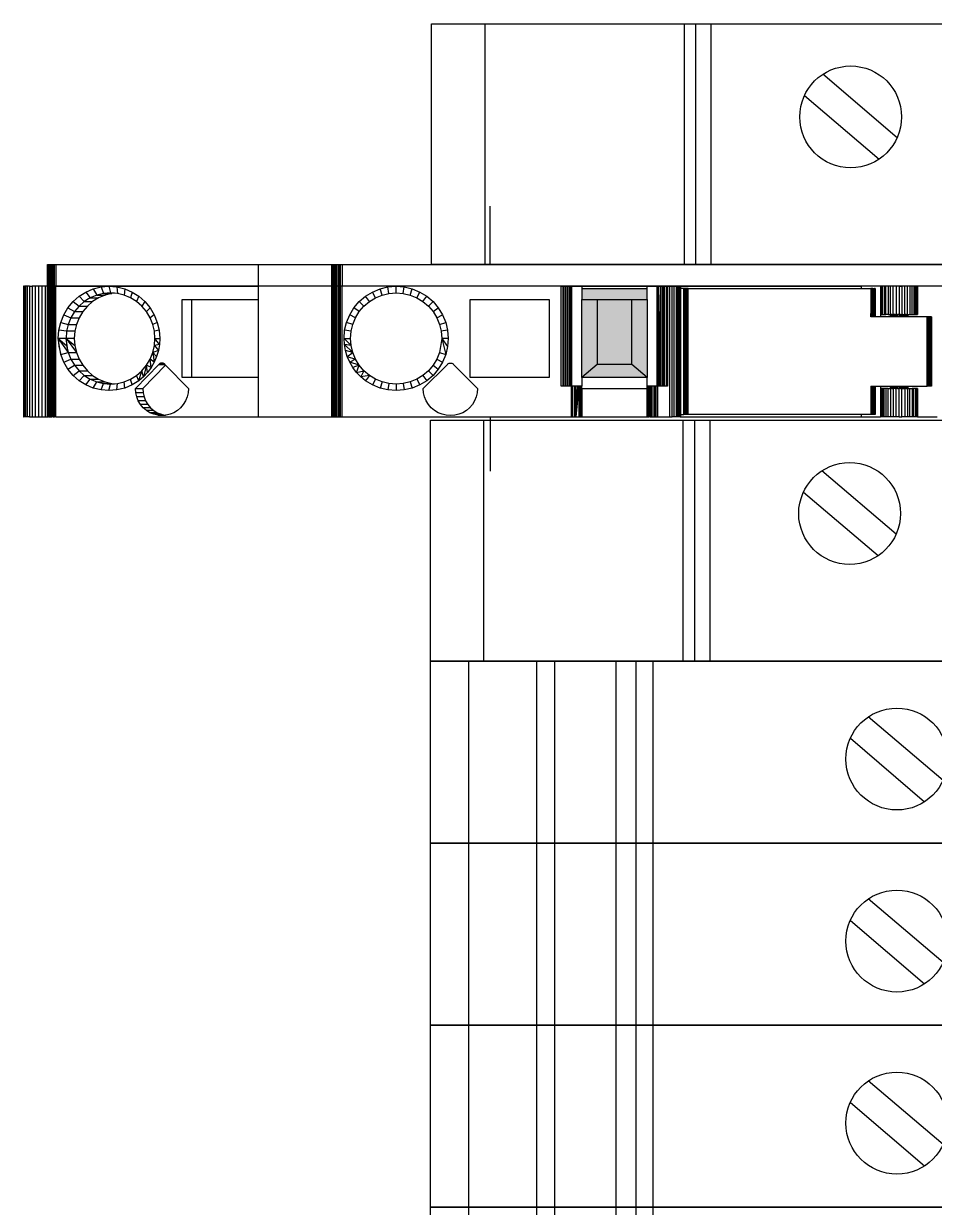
# Model space of a CAD drawing. Header units: inches. Extents: x -38 to 199, y -310 to 64.
# Drawn here: x 71.223 to 72.415, y -61.519 to -59.972 of the extents above; entities that cross this region are included whole.
import ezdxf

# ---------------------------------------------------------------- set-up
doc = ezdxf.new("R2010")
doc.units = ezdxf.units.IN
doc.header["$MEASUREMENT"] = 0
doc.set_wipeout_variables(frame=1)
doc.layers.add('DETAIL$', color=5, linetype='Continuous')
doc.layers.add('PLC', color=7, linetype='Continuous')
doc.styles.add('TXT', font='txt')

# ---------------------------------------------------------------- blocks, each defined once
blk = doc.blocks.new('859-390')
blk.add_wipeout([(-46.298, 0), (-46.298, -6), (45.2, -6), (45.2, 0)])
at = {"true_color": 0xf26722}
h = blk.add_hatch(color=30, dxfattribs=at)
h.dxf.hatch_style = 1
h.paths.add_polyline_path([(14.449, -3.634), (14.621, -3.353), (14.747, -3.049), (14.85, -2.4), (14.824, -2.071), (14.747, -1.751), (14.621, -1.447), (14.449, -1.166), (14.235, -0.915), (13.984, -0.701), (13.703, -0.529), (13.399, -0.403), (13.079, -0.326), (12.75, -0.3), (12.421, -0.326), (12.101, -0.403), (11.797, -0.529), (11.516, -0.701), (11.265, -0.915), (11.051, -1.166), (10.879, -1.447), (10.753, -1.751), (10.676, -2.071), (10.65, -2.4), (10.676, -2.729), (10.753, -3.049), (10.879, -3.353), (11.051, -3.634), (11.265, -3.885), (11.516, -4.099), (11.797, -4.271), (12.101, -4.397), (12.421, -4.474), (12.75, -4.5), (13.079, -4.474), (13.399, -4.397), (13.703, -4.271), (13.984, -4.099), (14.235, -3.885)])
h.paths.add_polyline_path([(-18.3, -0.6), (-19.9, -0.6), (-19.9, -3.6), (-18.3, -3.6)])
h.paths.add_polyline_path([(-18.3, -3.6), (-19.9, -3.6), (-20.6, -4.2), (-17.6, -4.2)])
h.paths.add_polyline_path([(-19.9, -0.6), (-20.6, -0.6), (-20.6, -4.2), (-19.9, -3.6)])
h.paths.add_polyline_path([(-17.6, -0.6), (-18.3, -0.6), (-18.3, -3.6), (-17.6, -4.2)])
h.paths.add_polyline_path([(-17.6, -0.1), (-20.6, -0.1), (-20.6, -0.6), (-19.9, -0.6), (-18.3, -0.6), (-17.6, -0.6)])
for p, q in [((-46.295, 0), (-46.298, 0)), ((-46.298, 0), (-46.298, -6)), ((-46.295, 0), (-46.295, -6)), ((-46.295, 0), (-46.266, 0)), ((-46.211, 0), (-46.266, 0)), ((-46.266, 0), (-46.266, -6)), ((-46.211, 0), (-46.211, -6)), ((-46.132, 0), (-46.211, 0)), ((-46.03, 0), (-46.132, 0)), ((-46.132, 0), (-46.132, -6)), ((-46.03, 0), (-46.03, -6)), ((-46.03, 0), (-45.909, 0)), ((-45.772, 0), (-45.909, 0)), ((-45.909, 0), (-45.909, -6)), ((-45.621, 0), (-45.772, 0)), ((-45.772, 0), (-45.772, -6)), ((-45.463, 0), (-45.621, 0)), ((-45.621, 0), (-45.621, -6)), ((-45.3, 0), (-45.463, 0)), ((-45.463, 0), (-45.463, -6)), ((-45.3, 0), (-45.3, -6)), ((-45.2, 0), (-45.3, 0)), ((-45.195, 0), (-45.2, 0)), ((-45.2, 0), (-45.2, -6)), ((-45.182, 0), (-45.195, 0)), ((-45.195, -6), (-45.195, 0)), ((-45.16, 0), (-45.182, 0)), ((-45.182, 0), (-45.182, -6)), ((-45.16, 0), (-45.16, -6)), ((-45.129, 0), (-45.16, 0)), ((-45.091, 0), (-45.129, 0)), ((-45.129, -6), (-45.129, 0)), ((-45.046, 0), (-45.091, 0)), ((-45.091, 0), (-45.091, -6)), ((-44.995, 0), (-45.046, 0)), ((-45.046, -6), (-45.046, 0)), ((-44.995, 0), (-44.995, -6)), ((-44.938, 0), (-44.995, 0)), ((-44.877, 0), (-44.938, 0)), ((-44.938, 0), (-44.938, -6)), ((-44.877, -6), (-44.877, 0)), ((-44.812, 0), (-44.877, 0)), ((-44.812, -6), (-44.812, 0)), ((-44.812, 0), (-42.369, 0)), ((-42.735, -0.03), (-42.369, 0)), ((-42.369, 0), (-42.302, -0.3)), ((-42.369, 0), (-42.003, -0.03)), ((-42.369, 0), (-35.5, 0)), ((-32.126, 0), (-35.5, 0)), ((-35.5, 0), (-35.5, -0.6)), ((-32.107, 0), (-32.126, 0)), ((-32.126, 0), (-32.126, -6)), ((-32.079, 0), (-32.107, 0)), ((-32.107, -6), (-32.107, 0)), ((-32.043, 0), (-32.079, 0)), ((-32.079, 0), (-32.079, -6)), ((-32, 0), (-32.043, 0)), ((-32.043, 0), (-32.043, -6)), ((-31.951, 0), (-32, 0)), ((-32, -6), (-32, 0)), ((-31.895, 0), (-31.951, 0)), ((-31.951, 0), (-31.951, -6)), ((-31.835, 0), (-31.895, 0)), ((-31.895, -6), (-31.895, 0)), ((-31.772, 0), (-31.835, 0)), ((-31.835, 0), (-31.835, -6)), ((-31.706, 0), (-31.772, 0)), ((-31.772, 0), (-31.772, -6)), ((-31.639, 0), (-31.706, 0)), ((-31.706, -6), (-31.706, 0)), ((-31.639, -6), (-31.639, 0)), ((-29.15, 0), (-31.639, 0)), ((-29.525, -0.03), (-29.15, 0)), ((-21.549, 0), (-29.15, 0)), ((-29.15, -0.3), (-29.15, 0)), ((-29.15, 0), (-28.775, -0.03)), ((-21.549, -4.6), (-21.549, 0)), ((-21.549, 0), (-21.479, 0)), ((-21.479, 0), (-21.479, -4.6)), ((-21.479, 0), (-21.411, 0)), ((-21.411, -4.6), (-21.411, 0)), ((-21.411, 0), (-21.345, 0)), ((-21.345, -4.6), (-21.345, 0)), ((-21.345, 0), (-21.284, 0)), ((-21.284, 0), (-21.284, -4.6)), ((-21.284, 0), (-21.227, 0)), ((-21.227, -4.6), (-21.227, 0)), ((-21.227, 0), (-21.177, 0)), ((-21.177, 0), (-21.177, -4.6)), ((-21.177, 0), (-21.134, 0)), ((-21.134, -4.6), (-21.134, 0)), ((-21.134, 0), (-21.099, 0)), ((-21.099, -4.6), (-21.099, 0)), ((-21.099, 0), (-21.073, 0)), ((-21.073, 0), (-21.073, -4.6)), ((-21.073, 0), (-21.056, 0)), ((-21.056, -4.6), (-21.056, 0)), ((-21.056, 0), (-20.6, 0)), ((-20.6, 0), (-20.6, -0.1)), ((-20.6, 0), (-17.6, 0)), ((-17.6, -0.1), (-17.6, 0)), ((-17.6, 0), (-17.144, 0)), ((-17.144, 0), (-17.144, -4.6)), ((-17.144, 0), (-17.127, 0)), ((-17.127, 0), (-17.127, -4.6)), ((-17.127, 0), (-17.101, 0)), ((-17.101, -4.6), (-17.101, 0)), ((-17.101, 0), (-17.066, 0)), ((-17.066, -4.6), (-16.973, 0)), ((-17.066, -4.6), (-17.066, 0)), ((-17.066, 0), (-16.973, 0)), ((-17.023, -4.6), (-16.973, 0)), ((-16.973, -4.6), (-16.973, 0)), ((-16.973, 0), (-16.916, 0)), ((-16.916, 0), (-16.916, -4.6)), ((-16.916, 0), (-16.855, 0)), ((-16.855, -4.6), (-16.855, 0)), ((-16.855, 0), (-16.789, 0)), ((-16.789, -4.6), (-16.789, 0)), ((-16.789, 0), (-16.721, 0)), ((-16.721, 0), (-16.721, -4.6)), ((-16.721, 0), (-16.651, 0)), ((-16.651, 0), (-16.651, -4.6)), ((-16.651, 0), (-16.55, 0)), ((-16.55, -6), (-16.55, 0)), ((-16.55, 0), (-16.448, 0)), ((-16.448, -6), (-16.448, 0)), ((-16.448, 0), (-16.35, 0)), ((-16.35, -6), (-16.35, 0)), ((-16.35, 0), (-16.26, 0)), ((-16.26, 0), (-16.26, -6)), ((-16.26, 0), (-16.183, 0)), ((-16.183, -6), (-16.183, 0)), ((-16.183, 0), (-16.121, 0)), ((-16.121, -6), (-16.121, 0)), ((-16.078, 0), (-16.121, 0)), ((-16.078, -6), (-16.078, 0)), ((-16.078, 0), (-16.054, 0)), ((-16.054, 0), (-16.054, -6)), ((-16.054, 0), (-16.052, 0)), ((-16.052, -0.1), (-16.052, 0)), ((-16.052, 0), (-7.75, 0)), ((-6.85, 0), (-7.75, 0)), ((-7.75, 0), (-7.75, -0.1)), ((-6.84, 0), (-6.85, 0)), ((-6.85, 0), (-6.85, -1.3)), ((-6.808, 0), (-6.84, 0)), ((-6.84, 0), (-6.84, -1.3)), ((-6.757, 0), (-6.808, 0)), ((-6.808, -1.3), (-6.808, 0)), ((-6.688, 0), (-6.757, 0)), ((-6.757, -1.3), (-6.757, 0)), ((-6.601, 0), (-6.688, 0)), ((-6.688, 0), (-6.688, -1.3)), ((-6.601, -1.3), (-6.601, 0)), ((-6.5, 0), (-6.601, 0)), ((-6.5, 0), (-6.5, -1.3)), ((-6.386, 0), (-6.5, 0)), ((-6.386, -1.3), (-6.386, 0)), ((-6.263, 0), (-6.386, 0)), ((-6.263, -1.3), (-6.263, 0)), ((-6.133, 0), (-6.263, 0)), ((-6.133, 0), (-6.133, -1.3)), ((-6, 0), (-6.133, 0)), ((-6, 0), (-6, -1.3)), ((-6, 0), (-5.867, 0)), ((-5.867, 0), (-5.867, -1.3)), ((-5.737, 0), (-5.867, 0)), ((-5.737, -1.3), (-5.737, 0)), ((-5.614, 0), (-5.737, 0)), ((-5.614, -1.3), (-5.614, 0)), ((-5.5, 0), (-5.614, 0)), ((-5.5, 0), (-5.5, -1.3)), ((-5.399, 0), (-5.5, 0)), ((-5.312, 0), (-5.399, 0)), ((-5.399, -1.3), (-5.399, 0)), ((-5.243, 0), (-5.312, 0)), ((-5.312, 0), (-5.312, -1.3)), ((-5.192, 0), (-5.243, 0)), ((-5.243, -1.3), (-5.243, 0)), ((-5.16, 0), (-5.192, 0)), ((-5.192, -1.3), (-5.192, 0)), ((-5.15, 0), (-5.16, 0)), ((-5.16, 0), (-5.16, -1.3)), ((-4.25, 0), (-5.15, 0)), ((-5.15, 0), (-5.15, -1.3)), ((-44.023, -0.703), (-43.744, -0.458)), ((-43.744, -0.458), (-43.431, -0.262)), ((-43.744, -0.458), (-43.505, -0.701)), ((-43.231, -0.529), (-43.505, -0.701)), ((-43.431, -0.262), (-43.092, -0.117)), ((-43.431, -0.262), (-43.231, -0.529)), ((-42.934, -0.403), (-43.231, -0.529)), ((-43.231, -0.529), (-42.848, -0.529)), ((-42.848, -0.529), (-43.122, -0.701)), ((-43.092, -0.117), (-42.735, -0.03)), ((-43.092, -0.117), (-42.934, -0.403)), ((-42.622, -0.326), (-42.934, -0.403)), ((-42.934, -0.403), (-42.552, -0.403)), ((-42.552, -0.403), (-42.848, -0.529)), ((-42.735, -0.03), (-42.622, -0.326)), ((-42.302, -0.3), (-42.622, -0.326)), ((-42.622, -0.326), (-42.239, -0.326)), ((-42.239, -0.326), (-42.552, -0.403)), ((-42.111, -0.315), (-42.302, -0.3)), ((-42.111, -0.315), (-42.239, -0.326)), ((-41.982, -0.326), (-42.111, -0.315)), ((-42.003, -0.03), (-41.982, -0.326)), ((-42.003, -0.03), (-41.647, -0.117)), ((-41.67, -0.403), (-41.982, -0.326)), ((-41.647, -0.117), (-41.67, -0.403)), ((-41.373, -0.529), (-41.67, -0.403)), ((-41.647, -0.117), (-41.308, -0.262)), ((-41.308, -0.262), (-41.373, -0.529)), ((-41.099, -0.701), (-41.373, -0.529)), ((-41.308, -0.262), (-40.995, -0.458)), ((-40.995, -0.458), (-41.099, -0.701)), ((-40.995, -0.458), (-40.716, -0.703)), ((-30.847, -0.703), (-30.561, -0.458)), ((-30.561, -0.458), (-30.24, -0.262)), ((-30.384, -0.701), (-30.561, -0.458)), ((-30.384, -0.701), (-30.103, -0.529)), ((-30.24, -0.262), (-29.892, -0.117)), ((-30.103, -0.529), (-30.24, -0.262)), ((-30.103, -0.529), (-29.799, -0.403)), ((-29.892, -0.117), (-29.525, -0.03)), ((-29.799, -0.403), (-29.892, -0.117)), ((-29.799, -0.403), (-29.479, -0.326)), ((-29.479, -0.326), (-29.525, -0.03)), ((-29.479, -0.326), (-29.15, -0.3)), ((-29.15, -0.3), (-28.821, -0.326)), ((-28.821, -0.326), (-28.775, -0.03)), ((-28.821, -0.326), (-28.501, -0.403)), ((-28.775, -0.03), (-28.408, -0.117)), ((-28.501, -0.403), (-28.408, -0.117)), ((-28.501, -0.403), (-28.197, -0.529)), ((-28.408, -0.117), (-28.06, -0.262)), ((-28.197, -0.529), (-28.06, -0.262)), ((-28.197, -0.529), (-27.916, -0.701)), ((-28.06, -0.262), (-27.739, -0.458)), ((-27.916, -0.701), (-27.739, -0.458)), ((-27.739, -0.458), (-27.453, -0.703)), ((-20.6, -0.1), (-20.6, -0.6)), ((-20.6, -0.1), (-17.6, -0.1)), ((-17.6, -0.6), (-17.6, -0.1)), ((-15.9, -0.1), (-16.052, -0.1)), ((-16.052, -5.9), (-16.052, -0.1)), ((-15.898, -0.1), (-15.9, -0.1)), ((-15.9, -5.9), (-15.9, -0.1)), ((-15.89, -0.1), (-15.898, -0.1)), ((-15.898, -0.1), (-15.898, -5.9)), ((-15.878, -0.1), (-15.89, -0.1)), ((-15.89, -5.9), (-15.89, -0.1)), ((-15.862, -0.1), (-15.878, -0.1)), ((-15.878, -5.9), (-15.878, -0.1)), ((-15.841, -0.1), (-15.862, -0.1)), ((-15.862, -0.1), (-15.862, -5.9)), ((-15.818, -0.1), (-15.841, -0.1)), ((-15.841, -5.9), (-15.841, -0.1)), ((-15.791, -0.1), (-15.818, -0.1)), ((-15.818, -0.1), (-15.818, -5.9)), ((-15.762, -0.1), (-15.791, -0.1)), ((-15.791, -5.9), (-15.791, -0.1)), ((-15.731, -0.1), (-15.762, -0.1)), ((-15.762, -5.9), (-15.762, -0.1)), ((-15.7, -0.1), (-15.731, -0.1)), ((-15.731, -0.1), (-15.731, -5.9)), ((-15.7, -5.9), (-15.7, -0.1)), ((-15.7, -0.1), (-7.75, -0.1)), ((-7.75, -0.1), (-7.3, -0.1)), ((-7.3, -0.1), (-7.3, -1.4)), ((-7.3, -1.4), (-7.238, -0.1)), ((-7.238, -0.1), (-7.3, -0.1)), ((-7.269, -1.4), (-7.238, -0.1)), ((-7.209, -0.1), (-7.238, -0.1)), ((-7.238, -1.4), (-7.238, -0.1)), ((-7.209, -1.4), (-7.159, -0.1)), ((-7.209, -1.4), (-7.209, -0.1)), ((-7.209, -0.1), (-7.159, -0.1)), ((-7.182, -1.4), (-7.159, -0.1)), ((-7.159, -1.4), (-7.122, -0.1)), ((-7.159, -1.4), (-7.159, -0.1)), ((-7.159, -0.1), (-7.122, -0.1)), ((-7.138, -1.4), (-7.122, -0.1)), ((-7.11, -0.1), (-7.122, -0.1)), ((-7.122, -1.4), (-7.122, -0.1)), ((-7.102, -0.1), (-7.11, -0.1)), ((-7.11, -1.4), (-7.11, -0.1)), ((-7.1, -0.1), (-7.102, -0.1)), ((-7.102, -0.1), (-7.102, -1.4)), ((-7.1, -1.4), (-7.1, -0.1)), ((-44.453, -1.31), (-44.261, -0.989)), ((-44.261, -0.989), (-44.023, -0.703)), ((-44.261, -0.989), (-43.957, -1.166)), ((-44.023, -0.703), (-43.749, -0.915)), ((-43.749, -0.915), (-43.957, -1.166)), ((-43.505, -0.701), (-43.749, -0.915)), ((-43.749, -0.915), (-43.366, -0.915)), ((-43.366, -0.915), (-43.575, -1.166)), ((-43.505, -0.701), (-43.122, -0.701)), ((-43.122, -0.701), (-43.366, -0.915)), ((-40.855, -0.915), (-41.099, -0.701)), ((-40.716, -0.703), (-40.855, -0.915)), ((-40.646, -1.166), (-40.855, -0.915)), ((-40.716, -0.703), (-40.477, -0.989)), ((-40.477, -0.989), (-40.646, -1.166)), ((-40.477, -0.989), (-40.286, -1.31)), ((-39.008, -4.2), (-39.008, -0.6)), ((-39.008, -0.6), (-38.558, -0.6)), ((-38.558, -4.2), (-38.558, -0.6)), ((-38.558, -0.6), (-35.5, -0.6)), ((-35.5, -0.6), (-35.5, -4.2)), ((-31.288, -1.31), (-31.092, -0.989)), ((-31.092, -0.989), (-30.847, -0.703)), ((-30.849, -1.166), (-31.092, -0.989)), ((-30.849, -1.166), (-30.635, -0.915)), ((-30.635, -0.915), (-30.847, -0.703)), ((-30.635, -0.915), (-30.384, -0.701)), ((-27.916, -0.701), (-27.665, -0.915)), ((-27.665, -0.915), (-27.453, -0.703)), ((-27.665, -0.915), (-27.451, -1.166)), ((-27.453, -0.703), (-27.208, -0.989)), ((-27.451, -1.166), (-27.208, -0.989)), ((-27.208, -0.989), (-27.012, -1.31)), ((-25.75, -4.2), (-25.75, -0.6)), ((-25.75, -0.6), (-22.1, -0.6)), ((-22.1, -0.6), (-22.1, -4.2)), ((-20.6, -4.2), (-20.6, -0.6)), ((-20.6, -0.6), (-19.9, -0.6)), ((-19.9, -0.6), (-19.9, -3.6)), ((-19.9, -0.6), (-18.3, -0.6)), ((-18.3, -0.6), (-17.6, -0.6)), ((-18.3, -3.6), (-18.3, -0.6)), ((-17.6, -0.6), (-17.6, -4.2)), ((-44.593, -1.658), (-44.453, -1.31)), ((-44.453, -1.31), (-44.125, -1.447)), ((-44.125, -1.447), (-44.248, -1.751)), ((-43.957, -1.166), (-44.125, -1.447)), ((-44.125, -1.447), (-43.743, -1.447)), ((-43.957, -1.166), (-43.575, -1.166)), ((-43.743, -1.447), (-43.865, -1.751)), ((-43.575, -1.166), (-43.743, -1.447)), ((-40.479, -1.447), (-40.646, -1.166)), ((-40.286, -1.31), (-40.479, -1.447)), ((-40.356, -1.751), (-40.479, -1.447)), ((-40.286, -1.31), (-40.145, -1.658)), ((-31.433, -1.658), (-31.288, -1.31)), ((-31.021, -1.447), (-31.288, -1.31)), ((-31.147, -1.751), (-31.021, -1.447)), ((-31.021, -1.447), (-30.849, -1.166)), ((-27.451, -1.166), (-27.279, -1.447)), ((-27.279, -1.447), (-27.012, -1.31)), ((-27.279, -1.447), (-27.153, -1.751)), ((-27.012, -1.31), (-26.867, -1.658)), ((-7.269, -1.4), (-7.3, -1.4)), ((-7.238, -1.4), (-7.269, -1.4)), ((-7.209, -1.4), (-7.238, -1.4)), ((-7.182, -1.4), (-7.209, -1.4)), ((-7.159, -1.4), (-7.182, -1.4)), ((-7.138, -1.4), (-7.159, -1.4)), ((-7.122, -1.4), (-7.138, -1.4)), ((-7.11, -1.4), (-7.122, -1.4)), ((-7.102, -1.4), (-7.11, -1.4)), ((-7.1, -1.4), (-7.102, -1.4)), ((-6.85, -1.4), (-7.1, -1.4)), ((-6.85, -1.3), (-6.85, -1.4)), ((-6.85, -1.3), (-6.84, -1.3)), ((-6.4, -1.4), (-6.85, -1.4)), ((-6.84, -1.3), (-6.808, -1.3)), ((-6.808, -1.3), (-6.757, -1.3)), ((-6.757, -1.3), (-6.688, -1.3)), ((-6.688, -1.3), (-6.601, -1.3)), ((-6.5, -1.3), (-6.601, -1.3)), ((-6.5, -1.3), (-6.4, -1.3)), ((-6.4, -1.3), (-6.4, -1.4)), ((-6.395, -1.3), (-6.4, -1.3)), ((-6.395, -1.4), (-6.4, -1.4)), ((-6.395, -1.4), (-6.395, -1.3)), ((-6.395, -1.3), (-6.386, -1.3)), ((-6.38, -1.4), (-6.395, -1.4)), ((-6.386, -1.3), (-6.38, -1.3)), ((-6.38, -1.4), (-6.38, -1.3)), ((-6.38, -1.3), (-6.356, -1.3)), ((-6.356, -1.4), (-6.38, -1.4)), ((-6.356, -1.4), (-6.356, -1.3)), ((-6.324, -1.3), (-6.356, -1.3)), ((-6.324, -1.4), (-6.356, -1.4)), ((-6.324, -1.4), (-6.324, -1.3)), ((-6.324, -1.3), (-6.283, -1.3)), ((-6.283, -1.4), (-6.324, -1.4)), ((-6.283, -1.4), (-6.283, -1.3)), ((-6.263, -1.3), (-6.283, -1.3)), ((-6.235, -1.4), (-6.283, -1.4)), ((-6.263, -1.3), (-6.235, -1.3)), ((-6.235, -1.4), (-6.235, -1.3)), ((-6.182, -1.3), (-6.235, -1.3)), ((-6.182, -1.4), (-6.235, -1.4)), ((-6.182, -1.4), (-6.182, -1.3)), ((-6.182, -1.3), (-6.133, -1.3)), ((-6.124, -1.4), (-6.182, -1.4)), ((-6.133, -1.3), (-6.124, -1.3)), ((-6.124, -1.4), (-6.124, -1.3)), ((-6.124, -1.3), (-6.063, -1.3)), ((-6.063, -1.4), (-6.124, -1.4)), ((-6.063, -1.4), (-6.063, -1.3)), ((-6, -1.3), (-6.063, -1.3)), ((-6, -1.4), (-6.063, -1.4)), ((-6, -1.4), (-6, -1.3)), ((-5.937, -1.3), (-6, -1.3)), ((-5.937, -1.4), (-6, -1.4)), ((-5.937, -1.4), (-5.937, -1.3)), ((-5.937, -1.3), (-5.876, -1.3)), ((-5.876, -1.4), (-5.937, -1.4)), ((-5.876, -1.4), (-5.876, -1.3)), ((-5.876, -1.3), (-5.867, -1.3)), ((-5.818, -1.4), (-5.876, -1.4)), ((-5.818, -1.3), (-5.867, -1.3)), ((-5.818, -1.4), (-5.818, -1.3)), ((-5.818, -1.3), (-5.765, -1.3)), ((-5.765, -1.4), (-5.818, -1.4)), ((-5.765, -1.4), (-5.765, -1.3)), ((-5.765, -1.3), (-5.737, -1.3)), ((-5.717, -1.4), (-5.765, -1.4)), ((-5.737, -1.3), (-5.717, -1.3)), ((-5.717, -1.4), (-5.717, -1.3)), ((-5.676, -1.3), (-5.717, -1.3)), ((-5.676, -1.4), (-5.717, -1.4)), ((-5.676, -1.4), (-5.676, -1.3)), ((-5.676, -1.3), (-5.644, -1.3)), ((-5.644, -1.4), (-5.676, -1.4)), ((-5.644, -1.4), (-5.644, -1.3)), ((-5.62, -1.3), (-5.644, -1.3)), ((-5.62, -1.4), (-5.644, -1.4)), ((-5.62, -1.4), (-5.62, -1.3)), ((-5.62, -1.3), (-5.614, -1.3)), ((-5.605, -1.4), (-5.62, -1.4)), ((-5.614, -1.3), (-5.605, -1.3)), ((-5.605, -1.4), (-5.605, -1.3)), ((-5.605, -1.3), (-5.6, -1.3)), ((-5.6, -1.4), (-5.605, -1.4)), ((-5.6, -1.3), (-5.6, -1.4)), ((-5.6, -1.3), (-5.5, -1.3)), ((-4.7, -1.4), (-5.6, -1.4)), ((-5.5, -1.3), (-5.399, -1.3)), ((-5.399, -1.3), (-5.312, -1.3)), ((-5.312, -1.3), (-5.243, -1.3)), ((-5.243, -1.3), (-5.192, -1.3)), ((-5.192, -1.3), (-5.16, -1.3)), ((-5.16, -1.3), (-5.15, -1.3)), ((-4.669, -1.4), (-4.7, -1.4)), ((-4.7, -4.6), (-4.7, -1.4)), ((-4.638, -1.4), (-4.669, -1.4)), ((-4.669, -1.4), (-4.669, -4.6)), ((-4.609, -1.4), (-4.638, -1.4)), ((-4.638, -4.6), (-4.638, -1.4)), ((-4.582, -1.4), (-4.609, -1.4)), ((-4.609, -4.6), (-4.609, -1.4)), ((-4.559, -1.4), (-4.582, -1.4)), ((-4.582, -1.4), (-4.582, -4.6)), ((-4.538, -1.4), (-4.559, -1.4)), ((-4.559, -4.6), (-4.559, -1.4)), ((-4.522, -1.4), (-4.538, -1.4)), ((-4.538, -1.4), (-4.538, -4.6)), ((-4.51, -1.4), (-4.522, -1.4)), ((-4.522, -4.6), (-4.522, -1.4)), ((-4.502, -1.4), (-4.51, -1.4)), ((-4.51, -4.6), (-4.51, -1.4)), ((-4.5, -1.4), (-4.502, -1.4)), ((-4.502, -1.4), (-4.502, -4.6)), ((-4.5, -1.4), (-4.5, -4.6)), ((-44.708, -2.4), (-44.679, -2.025)), ((-44.679, -2.025), (-44.593, -1.658)), ((-44.323, -2.071), (-44.679, -2.025)), ((-44.593, -1.658), (-44.248, -1.751)), ((-44.323, -2.071), (-44.348, -2.4)), ((-44.248, -1.751), (-44.323, -2.071)), ((-43.94, -2.071), (-44.323, -2.071)), ((-44.248, -1.751), (-43.865, -1.751)), ((-43.94, -2.071), (-43.966, -2.4)), ((-43.865, -1.751), (-43.94, -2.071)), ((-40.145, -1.658), (-40.356, -1.751)), ((-40.281, -2.071), (-40.356, -1.751)), ((-40.06, -2.025), (-40.281, -2.071)), ((-40.256, -2.4), (-40.281, -2.071)), ((-40.145, -1.658), (-40.06, -2.025)), ((-40.06, -2.025), (-40.031, -2.4)), ((-31.55, -2.4), (-31.52, -2.025)), ((-31.52, -2.025), (-31.433, -1.658)), ((-31.224, -2.071), (-31.52, -2.025)), ((-31.147, -1.751), (-31.433, -1.658)), ((-31.25, -2.4), (-31.224, -2.071)), ((-31.224, -2.071), (-31.147, -1.751)), ((-27.153, -1.751), (-26.867, -1.658)), ((-27.153, -1.751), (-27.076, -2.071)), ((-26.78, -2.025), (-27.076, -2.071)), ((-27.076, -2.071), (-27.05, -2.4)), ((-26.867, -1.658), (-26.78, -2.025)), ((-26.78, -2.025), (-26.75, -2.4)), ((-44.348, -2.4), (-44.708, -2.4)), ((-44.593, -3.142), (-44.708, -2.4)), ((-44.708, -2.4), (-44.248, -3.049)), ((-44.708, -2.4), (-44.323, -2.729)), ((-44.708, -2.4), (-44.679, -2.775)), ((-44.348, -2.4), (-44.323, -2.729)), ((-43.966, -2.4), (-44.348, -2.4)), ((-44.248, -3.049), (-44.348, -2.4)), ((-44.348, -2.4), (-43.865, -3.049)), ((-44.348, -2.4), (-43.94, -2.729)), ((-43.966, -2.4), (-43.94, -2.729)), ((-40.281, -2.729), (-40.256, -2.4)), ((-40.047, -2.682), (-40.281, -2.729)), ((-40.256, -2.4), (-40.031, -2.4)), ((-40.047, -2.682), (-40.256, -2.4)), ((-40.047, -2.682), (-40.095, -2.96)), ((-40.031, -2.4), (-40.047, -2.682)), ((-31.55, -2.4), (-31.25, -2.4)), ((-31.224, -2.729), (-31.55, -2.4)), ((-31.533, -2.682), (-31.55, -2.4)), ((-31.224, -2.729), (-31.533, -2.682)), ((-31.484, -2.96), (-31.533, -2.682)), ((-31.533, -2.682), (-31.147, -3.049)), ((-31.224, -2.729), (-31.25, -2.4)), ((-27.05, -2.4), (-27.153, -3.049)), ((-26.75, -2.4), (-27.05, -2.4)), ((-27.05, -2.4), (-26.867, -3.142)), ((-27.05, -2.4), (-26.78, -2.775)), ((-26.75, -2.4), (-26.78, -2.775)), ((-44.679, -2.775), (-44.593, -3.142)), ((-44.593, -3.142), (-44.248, -3.049)), ((-44.453, -3.49), (-44.593, -3.142)), ((-44.323, -2.729), (-44.248, -3.049)), ((-44.248, -3.049), (-44.125, -3.353)), ((-44.248, -3.049), (-43.865, -3.049)), ((-43.94, -2.729), (-43.865, -3.049)), ((-43.865, -3.049), (-43.743, -3.353)), ((-40.479, -3.353), (-40.356, -3.049)), ((-40.356, -3.049), (-40.281, -2.729)), ((-40.095, -2.96), (-40.356, -3.049)), ((-40.175, -3.231), (-40.356, -3.049)), ((-40.356, -3.049), (-40.286, -3.49)), ((-40.175, -3.231), (-40.286, -3.49)), ((-40.281, -2.729), (-40.095, -2.96)), ((-40.095, -2.96), (-40.175, -3.231)), ((-31.147, -3.049), (-31.484, -2.96)), ((-31.402, -3.231), (-31.484, -2.96)), ((-31.402, -3.231), (-31.147, -3.049)), ((-31.288, -3.49), (-31.402, -3.231)), ((-31.402, -3.231), (-31.021, -3.353)), ((-31.147, -3.049), (-31.224, -2.729)), ((-31.021, -3.353), (-31.147, -3.049)), ((-27.153, -3.049), (-27.279, -3.353)), ((-27.153, -3.049), (-26.867, -3.142)), ((-26.867, -3.142), (-27.012, -3.49)), ((-26.78, -2.775), (-26.867, -3.142)), ((-44.453, -3.49), (-44.125, -3.353)), ((-44.261, -3.811), (-44.453, -3.49)), ((-44.261, -3.811), (-43.957, -3.634)), ((-44.023, -4.097), (-44.261, -3.811)), ((-44.125, -3.353), (-43.957, -3.634)), ((-44.125, -3.353), (-43.743, -3.353)), ((-43.957, -3.634), (-43.749, -3.885)), ((-43.957, -3.634), (-43.575, -3.634)), ((-43.743, -3.353), (-43.575, -3.634)), ((-43.575, -3.634), (-43.366, -3.885)), ((-41.151, -4.7), (-40.071, -3.591)), ((-40.855, -3.885), (-40.646, -3.634)), ((-39.765, -3.623), (-40.814, -4.7)), ((-40.646, -3.634), (-40.782, -4.162)), ((-40.646, -3.634), (-40.479, -3.353)), ((-40.425, -3.733), (-40.646, -3.634)), ((-40.591, -3.959), (-40.646, -3.634)), ((-40.425, -3.733), (-40.591, -3.959)), ((-40.286, -3.49), (-40.479, -3.353)), ((-40.425, -3.733), (-40.479, -3.353)), ((-40.286, -3.49), (-40.425, -3.733)), ((-40.071, -3.591), (-40.048, -3.571)), ((-40.071, -3.591), (-39.796, -3.591)), ((-40.048, -3.571), (-40.022, -3.555)), ((-39.819, -3.571), (-40.048, -3.571)), ((-40.022, -3.555), (-39.994, -3.543)), ((-39.845, -3.555), (-40.022, -3.555)), ((-39.994, -3.543), (-39.964, -3.535)), ((-39.873, -3.543), (-39.994, -3.543)), ((-39.964, -3.535), (-39.933, -3.533)), ((-39.903, -3.535), (-39.964, -3.535)), ((-39.933, -3.533), (-39.903, -3.535)), ((-39.903, -3.535), (-39.873, -3.543)), ((-39.873, -3.543), (-39.845, -3.555)), ((-39.845, -3.555), (-39.819, -3.571)), ((-39.819, -3.571), (-39.796, -3.591)), ((-39.796, -3.591), (-39.765, -3.623)), ((-39.765, -3.623), (-38.715, -4.7)), ((-31.021, -3.353), (-31.288, -3.49)), ((-30.849, -3.634), (-31.288, -3.49)), ((-31.146, -3.733), (-31.288, -3.49)), ((-30.849, -3.634), (-31.146, -3.733)), ((-30.975, -3.959), (-31.146, -3.733)), ((-30.849, -3.634), (-31.021, -3.353)), ((-30.975, -3.959), (-30.849, -3.634)), ((-30.635, -3.885), (-30.849, -3.634)), ((-27.9, -4.7), (-26.791, -3.591)), ((-27.451, -3.634), (-27.665, -3.885)), ((-27.208, -3.811), (-27.453, -4.097)), ((-27.279, -3.353), (-27.451, -3.634)), ((-27.451, -3.634), (-27.208, -3.811)), ((-27.279, -3.353), (-27.012, -3.49)), ((-27.012, -3.49), (-27.208, -3.811)), ((-26.791, -3.591), (-26.768, -3.571)), ((-26.768, -3.571), (-26.741, -3.555)), ((-26.741, -3.555), (-26.712, -3.543)), ((-26.712, -3.543), (-26.681, -3.535)), ((-26.681, -3.535), (-26.65, -3.533)), ((-26.65, -3.533), (-26.619, -3.535)), ((-26.619, -3.535), (-26.588, -3.543)), ((-26.588, -3.543), (-26.559, -3.555)), ((-26.559, -3.555), (-26.532, -3.571)), ((-26.532, -3.571), (-26.509, -3.591)), ((-26.509, -3.591), (-25.4, -4.7)), ((-19.9, -3.6), (-20.6, -4.2)), ((-18.3, -3.6), (-19.9, -3.6)), ((-17.6, -4.2), (-18.3, -3.6)), ((-44.023, -4.097), (-43.749, -3.885)), ((-43.744, -4.342), (-44.023, -4.097)), ((-43.749, -3.885), (-43.505, -4.099)), ((-43.749, -3.885), (-43.366, -3.885)), ((-43.744, -4.342), (-43.505, -4.099)), ((-43.431, -4.538), (-43.744, -4.342)), ((-43.505, -4.099), (-43.231, -4.271)), ((-43.505, -4.099), (-43.122, -4.099)), ((-43.431, -4.538), (-43.231, -4.271)), ((-43.366, -3.885), (-43.122, -4.099)), ((-43.231, -4.271), (-42.934, -4.397)), ((-43.231, -4.271), (-42.848, -4.271)), ((-43.122, -4.099), (-42.848, -4.271)), ((-42.848, -4.271), (-42.552, -4.397)), ((-41.67, -4.397), (-41.373, -4.271)), ((-41.373, -4.271), (-41.099, -4.099)), ((-41.308, -4.538), (-41.373, -4.271)), ((-40.995, -4.342), (-41.308, -4.538)), ((-41.099, -4.099), (-40.855, -3.885)), ((-40.995, -4.342), (-41.099, -4.099)), ((-40.995, -4.342), (-40.855, -3.885)), ((-40.782, -4.162), (-40.995, -4.342)), ((-40.782, -4.162), (-40.855, -3.885)), ((-40.591, -3.959), (-40.782, -4.162)), ((-38.558, -4.2), (-39.008, -4.2)), ((-35.5, -4.2), (-38.558, -4.2)), ((-35.5, -4.2), (-35.5, -6)), ((-30.975, -3.959), (-30.635, -3.885)), ((-30.779, -4.162), (-30.975, -3.959)), ((-30.635, -3.885), (-30.779, -4.162)), ((-30.384, -4.099), (-30.779, -4.162)), ((-30.561, -4.342), (-30.779, -4.162)), ((-30.384, -4.099), (-30.635, -3.885)), ((-30.384, -4.099), (-30.561, -4.342)), ((-30.24, -4.538), (-30.561, -4.342)), ((-30.103, -4.271), (-30.384, -4.099)), ((-30.103, -4.271), (-30.24, -4.538)), ((-29.799, -4.397), (-30.103, -4.271)), ((-28.197, -4.271), (-28.501, -4.397)), ((-27.916, -4.099), (-28.197, -4.271)), ((-28.197, -4.271), (-28.06, -4.538)), ((-27.739, -4.342), (-28.06, -4.538)), ((-27.665, -3.885), (-27.916, -4.099)), ((-27.916, -4.099), (-27.739, -4.342)), ((-27.453, -4.097), (-27.739, -4.342)), ((-27.665, -3.885), (-27.453, -4.097)), ((-22.1, -4.2), (-25.75, -4.2)), ((-17.6, -4.2), (-20.6, -4.2)), ((-20.6, -4.2), (-20.6, -4.6)), ((-17.6, -4.6), (-17.6, -4.2)), ((-43.092, -4.683), (-43.431, -4.538)), ((-43.092, -4.683), (-42.934, -4.397)), ((-42.735, -4.77), (-43.092, -4.683)), ((-42.934, -4.397), (-42.622, -4.474)), ((-42.934, -4.397), (-42.552, -4.397)), ((-42.735, -4.77), (-42.622, -4.474)), ((-42.369, -4.8), (-42.735, -4.77)), ((-42.622, -4.474), (-42.302, -4.5)), ((-42.622, -4.474), (-42.239, -4.474)), ((-42.552, -4.397), (-42.239, -4.474)), ((-42.369, -4.8), (-42.302, -4.5)), ((-42.003, -4.77), (-42.369, -4.8)), ((-42.302, -4.5), (-42.111, -4.485)), ((-42.239, -4.474), (-42.111, -4.485)), ((-42.111, -4.485), (-41.982, -4.474)), ((-42.003, -4.77), (-41.982, -4.474)), ((-41.647, -4.683), (-42.003, -4.77)), ((-41.982, -4.474), (-41.67, -4.397)), ((-41.647, -4.683), (-41.67, -4.397)), ((-41.308, -4.538), (-41.647, -4.683)), ((-41.151, -4.7), (-40.814, -4.7)), ((-41.136, -4.896), (-41.151, -4.7)), ((-40.799, -4.896), (-41.136, -4.896)), ((-41.092, -5.086), (-41.136, -4.896)), ((-40.814, -4.7), (-40.799, -4.896)), ((-40.799, -4.896), (-40.754, -5.086)), ((-38.73, -4.896), (-38.775, -5.086)), ((-38.715, -4.7), (-38.73, -4.896)), ((-29.892, -4.683), (-30.24, -4.538)), ((-29.799, -4.397), (-29.892, -4.683)), ((-29.525, -4.77), (-29.892, -4.683)), ((-29.479, -4.474), (-29.799, -4.397)), ((-29.479, -4.474), (-29.525, -4.77)), ((-29.15, -4.8), (-29.525, -4.77)), ((-29.15, -4.5), (-29.479, -4.474)), ((-28.821, -4.474), (-29.15, -4.5)), ((-29.15, -4.5), (-29.15, -4.8)), ((-28.775, -4.77), (-29.15, -4.8)), ((-28.501, -4.397), (-28.821, -4.474)), ((-28.821, -4.474), (-28.775, -4.77)), ((-28.408, -4.683), (-28.775, -4.77)), ((-28.501, -4.397), (-28.408, -4.683)), ((-28.06, -4.538), (-28.408, -4.683)), ((-27.885, -4.896), (-27.9, -4.7)), ((-27.839, -5.086), (-27.885, -4.896)), ((-25.415, -4.896), (-25.461, -5.086)), ((-25.4, -4.7), (-25.415, -4.896)), ((-21.479, -4.6), (-21.549, -4.6)), ((-21.411, -4.6), (-21.479, -4.6)), ((-21.345, -4.6), (-21.411, -4.6)), ((-21.284, -4.6), (-21.345, -4.6)), ((-21.227, -4.6), (-21.284, -4.6)), ((-21.177, -4.6), (-21.227, -4.6)), ((-21.134, -4.6), (-21.177, -4.6)), ((-21.1, -4.6), (-21.134, -4.6)), ((-21.1, -4.6), (-21.1, -6)), ((-21.099, -4.6), (-21.1, -4.6)), ((-21.073, -4.6), (-21.099, -4.6)), ((-21.056, -4.6), (-21.073, -4.6)), ((-21.022, -4.6), (-21.056, -4.6)), ((-20.945, -4.6), (-21.022, -4.6)), ((-21.022, -6), (-21.022, -4.6)), ((-20.873, -4.6), (-20.945, -4.6)), ((-20.945, -4.6), (-20.945, -6)), ((-20.806, -4.6), (-20.873, -4.6)), ((-20.873, -4.6), (-20.873, -6)), ((-20.806, -4.6), (-20.873, -6)), ((-20.746, -4.6), (-20.873, -6)), ((-20.746, -4.6), (-20.806, -4.6)), ((-20.695, -4.6), (-20.746, -4.6)), ((-20.746, -4.6), (-20.746, -6)), ((-20.654, -4.6), (-20.695, -4.6)), ((-20.695, -6), (-20.695, -4.6)), ((-20.624, -4.6), (-20.654, -4.6)), ((-20.654, -4.6), (-20.654, -6)), ((-20.606, -4.6), (-20.624, -4.6)), ((-20.624, -4.6), (-20.624, -6)), ((-20.6, -4.6), (-20.606, -4.6)), ((-20.606, -6), (-20.606, -4.6)), ((-20.6, -4.7), (-20.6, -4.6)), ((-20.6, -4.7), (-20.6, -6)), ((-20.6, -4.7), (-17.6, -4.7)), ((-17.594, -4.6), (-17.6, -4.6)), ((-17.6, -4.6), (-17.6, -4.7)), ((-17.6, -6), (-17.6, -4.7)), ((-17.576, -4.6), (-17.594, -4.6)), ((-17.594, -6), (-17.594, -4.6)), ((-17.546, -4.6), (-17.576, -4.6)), ((-17.576, -4.6), (-17.576, -6)), ((-17.505, -4.6), (-17.546, -4.6)), ((-17.546, -4.6), (-17.546, -6)), ((-17.454, -4.6), (-17.505, -4.6)), ((-17.505, -6), (-17.505, -4.6)), ((-17.394, -4.6), (-17.454, -4.6)), ((-17.454, -4.6), (-17.454, -6)), ((-17.327, -4.6), (-17.394, -4.6)), ((-17.394, -6), (-17.394, -4.6)), ((-17.255, -4.6), (-17.327, -4.6)), ((-17.327, -4.6), (-17.327, -6)), ((-17.178, -4.6), (-17.255, -4.6)), ((-17.255, -4.6), (-17.255, -6)), ((-17.178, -6), (-17.178, -4.6)), ((-17.144, -4.6), (-17.178, -4.6)), ((-17.127, -4.6), (-17.144, -4.6)), ((-17.101, -4.6), (-17.127, -4.6)), ((-17.1, -4.6), (-17.101, -4.6)), ((-17.1, -6), (-17.1, -4.6)), ((-17.066, -4.6), (-17.1, -4.6)), ((-17.023, -4.6), (-17.066, -4.6)), ((-16.973, -4.6), (-17.023, -4.6)), ((-16.916, -4.6), (-16.973, -4.6)), ((-16.855, -4.6), (-16.916, -4.6)), ((-16.789, -4.6), (-16.855, -4.6)), ((-16.721, -4.6), (-16.789, -4.6)), ((-16.651, -4.6), (-16.721, -4.6)), ((-7.3, -4.6), (-7.3, -5.9)), ((-7.3, -4.6), (-7.269, -4.6)), ((-7.269, -5.9), (-7.269, -4.6)), ((-7.269, -4.6), (-7.238, -4.6)), ((-7.238, -4.6), (-7.238, -5.9)), ((-7.238, -4.6), (-7.209, -4.6)), ((-7.209, -4.6), (-7.209, -5.9)), ((-7.209, -4.6), (-7.182, -4.6)), ((-7.182, -5.9), (-7.182, -4.6)), ((-7.182, -4.6), (-7.159, -4.6)), ((-7.159, -4.6), (-7.159, -5.9)), ((-7.159, -4.6), (-7.138, -4.6)), ((-7.138, -5.9), (-7.138, -4.6)), ((-7.138, -4.6), (-7.122, -4.6)), ((-7.122, -4.6), (-7.122, -5.9)), ((-7.122, -4.6), (-7.11, -4.6)), ((-7.11, -4.6), (-7.11, -5.9)), ((-7.11, -4.6), (-7.102, -4.6)), ((-7.102, -5.9), (-7.102, -4.6)), ((-7.102, -4.6), (-7.1, -4.6)), ((-7.1, -4.6), (-7.1, -5.9)), ((-7.1, -4.6), (-6.85, -4.6)), ((-6.85, -4.6), (-6.85, -4.7)), ((-6.85, -4.6), (-6.4, -4.6)), ((-6.84, -4.7), (-6.85, -4.7)), ((-6.85, -4.7), (-6.85, -6)), ((-6.808, -4.7), (-6.84, -4.7)), ((-6.84, -6), (-6.84, -4.7)), ((-6.757, -4.7), (-6.808, -4.7)), ((-6.808, -4.7), (-6.808, -6)), ((-6.688, -4.7), (-6.757, -4.7)), ((-6.757, -4.7), (-6.757, -6)), ((-6.601, -4.7), (-6.688, -4.7)), ((-6.688, -6), (-6.688, -4.7)), ((-6.601, -4.7), (-6.601, -6)), ((-6.5, -4.7), (-6.601, -4.7)), ((-6.5, -6), (-6.5, -4.7)), ((-6.5, -4.7), (-6.4, -4.7)), ((-6.4, -4.6), (-6.4, -4.7)), ((-6.4, -4.6), (-6.395, -4.6)), ((-6.4, -4.7), (-6.395, -4.7)), ((-6.395, -4.7), (-6.395, -4.6)), ((-6.395, -4.6), (-6.38, -4.6)), ((-6.395, -4.7), (-6.386, -4.7)), ((-6.386, -4.7), (-6.386, -6)), ((-6.38, -4.7), (-6.386, -4.7)), ((-6.38, -4.7), (-6.38, -4.6)), ((-6.38, -4.6), (-6.356, -4.6)), ((-6.356, -4.7), (-6.38, -4.7)), ((-6.356, -4.7), (-6.356, -4.6)), ((-6.356, -4.6), (-6.324, -4.6)), ((-6.324, -4.7), (-6.356, -4.7)), ((-6.324, -4.7), (-6.324, -4.6)), ((-6.324, -4.6), (-6.283, -4.6)), ((-6.324, -4.7), (-6.283, -4.7)), ((-6.283, -4.7), (-6.283, -4.6)), ((-6.283, -4.6), (-6.235, -4.6)), ((-6.283, -4.7), (-6.263, -4.7)), ((-6.263, -4.7), (-6.263, -6)), ((-6.235, -4.7), (-6.263, -4.7)), ((-6.235, -4.7), (-6.235, -4.6)), ((-6.235, -4.6), (-6.182, -4.6)), ((-6.182, -4.7), (-6.235, -4.7)), ((-6.182, -4.7), (-6.182, -4.6)), ((-6.182, -4.6), (-6.124, -4.6)), ((-6.182, -4.7), (-6.133, -4.7)), ((-6.133, -6), (-6.133, -4.7)), ((-6.124, -4.7), (-6.133, -4.7)), ((-6.124, -4.7), (-6.124, -4.6)), ((-6.124, -4.6), (-6.063, -4.6)), ((-6.063, -4.7), (-6.124, -4.7)), ((-6.063, -4.7), (-6.063, -4.6)), ((-6.063, -4.6), (-6, -4.6)), ((-6.063, -4.7), (-6, -4.7)), ((-6, -4.7), (-6, -4.6)), ((-6, -4.6), (-5.937, -4.6)), ((-6, -6), (-6, -4.7)), ((-5.937, -4.7), (-6, -4.7)), ((-5.937, -4.6), (-5.876, -4.6)), ((-5.937, -4.7), (-5.937, -4.6)), ((-5.937, -4.7), (-5.876, -4.7)), ((-5.876, -4.7), (-5.876, -4.6)), ((-5.876, -4.6), (-5.818, -4.6)), ((-5.876, -4.7), (-5.867, -4.7)), ((-5.867, -6), (-5.867, -4.7)), ((-5.867, -4.7), (-5.818, -4.7)), ((-5.818, -4.7), (-5.818, -4.6)), ((-5.818, -4.6), (-5.765, -4.6)), ((-5.818, -4.7), (-5.765, -4.7)), ((-5.765, -4.7), (-5.765, -4.6)), ((-5.765, -4.6), (-5.717, -4.6)), ((-5.765, -4.7), (-5.737, -4.7)), ((-5.737, -4.7), (-5.737, -6)), ((-5.717, -4.7), (-5.737, -4.7)), ((-5.717, -4.7), (-5.717, -4.6)), ((-5.717, -4.6), (-5.676, -4.6)), ((-5.676, -4.7), (-5.717, -4.7)), ((-5.676, -4.7), (-5.676, -4.6)), ((-5.676, -4.6), (-5.644, -4.6)), ((-5.676, -4.7), (-5.644, -4.7)), ((-5.644, -4.6), (-5.62, -4.6)), ((-5.644, -4.7), (-5.644, -4.6)), ((-5.644, -4.7), (-5.62, -4.7)), ((-5.62, -4.7), (-5.62, -4.6)), ((-5.62, -4.6), (-5.605, -4.6)), ((-5.62, -4.7), (-5.614, -4.7)), ((-5.614, -4.7), (-5.614, -6)), ((-5.605, -4.7), (-5.614, -4.7)), ((-5.605, -4.6), (-5.605, -4.7)), ((-5.605, -4.6), (-5.6, -4.6)), ((-5.6, -4.7), (-5.605, -4.7)), ((-5.6, -4.6), (-5.6, -4.7)), ((-5.6, -4.6), (-4.7, -4.6)), ((-5.6, -4.7), (-5.5, -4.7)), ((-5.5, -6), (-5.5, -4.7)), ((-5.5, -4.7), (-5.399, -4.7)), ((-5.312, -4.7), (-5.399, -4.7)), ((-5.399, -4.7), (-5.399, -6)), ((-5.243, -4.7), (-5.312, -4.7)), ((-5.312, -6), (-5.312, -4.7)), ((-5.192, -4.7), (-5.243, -4.7)), ((-5.243, -4.7), (-5.243, -6)), ((-5.16, -4.7), (-5.192, -4.7)), ((-5.192, -4.7), (-5.192, -6)), ((-5.15, -4.7), (-5.16, -4.7)), ((-5.16, -6), (-5.16, -4.7)), ((-5.15, -4.7), (-5.15, -6)), ((-4.669, -4.6), (-4.7, -4.6)), ((-4.638, -4.6), (-4.669, -4.6)), ((-4.609, -4.6), (-4.638, -4.6)), ((-4.582, -4.6), (-4.609, -4.6)), ((-4.559, -4.6), (-4.582, -4.6)), ((-4.538, -4.6), (-4.559, -4.6)), ((-4.522, -4.6), (-4.538, -4.6)), ((-4.51, -4.6), (-4.522, -4.6)), ((-4.502, -4.6), (-4.51, -4.6)), ((-4.5, -4.6), (-4.502, -4.6)), ((-40.754, -5.086), (-41.092, -5.086)), ((-41.019, -5.267), (-41.092, -5.086)), ((-40.681, -5.267), (-41.019, -5.267)), ((-40.919, -5.435), (-41.019, -5.267)), ((-40.581, -5.435), (-40.919, -5.435)), ((-40.795, -5.584), (-40.919, -5.435)), ((-40.754, -5.086), (-40.681, -5.267)), ((-40.681, -5.267), (-40.581, -5.435)), ((-40.581, -5.435), (-40.457, -5.584)), ((-38.948, -5.435), (-39.072, -5.584)), ((-38.848, -5.267), (-38.948, -5.435)), ((-38.775, -5.086), (-38.848, -5.267)), ((-27.764, -5.267), (-27.839, -5.086)), ((-27.661, -5.435), (-27.764, -5.267)), ((-27.534, -5.584), (-27.661, -5.435)), ((-25.639, -5.435), (-25.766, -5.584)), ((-25.536, -5.267), (-25.639, -5.435)), ((-25.461, -5.086), (-25.536, -5.267)), ((-40.457, -5.584), (-40.795, -5.584)), ((-40.649, -5.711), (-40.795, -5.584)), ((-40.312, -5.711), (-40.649, -5.711)), ((-40.486, -5.814), (-40.649, -5.711)), ((-40.149, -5.814), (-40.486, -5.814)), ((-40.31, -5.889), (-40.486, -5.814)), ((-40.457, -5.584), (-40.312, -5.711)), ((-40.312, -5.711), (-40.149, -5.814)), ((-39.972, -5.889), (-40.31, -5.889)), ((-40.124, -5.935), (-40.31, -5.889)), ((-40.149, -5.814), (-39.972, -5.889)), ((-39.933, -5.95), (-40.124, -5.935)), ((-40.124, -5.935), (-39.786, -5.935)), ((-39.972, -5.889), (-39.786, -5.935)), ((-39.765, -5.936), (-39.933, -5.95)), ((-39.786, -5.935), (-39.765, -5.936)), ((-39.743, -5.935), (-39.765, -5.936)), ((-39.557, -5.889), (-39.743, -5.935)), ((-39.38, -5.814), (-39.557, -5.889)), ((-39.217, -5.711), (-39.38, -5.814)), ((-39.072, -5.584), (-39.217, -5.711)), ((-27.385, -5.711), (-27.534, -5.584)), ((-27.217, -5.814), (-27.385, -5.711)), ((-27.036, -5.889), (-27.217, -5.814)), ((-26.846, -5.935), (-27.036, -5.889)), ((-26.65, -5.95), (-26.846, -5.935)), ((-26.454, -5.935), (-26.65, -5.95)), ((-26.264, -5.889), (-26.454, -5.935)), ((-26.083, -5.814), (-26.264, -5.889)), ((-25.915, -5.711), (-26.083, -5.814)), ((-25.766, -5.584), (-25.915, -5.711)), ((-16.052, -5.9), (-15.9, -5.9)), ((-16.052, -6), (-16.052, -5.9)), ((-15.898, -5.9), (-15.9, -5.9)), ((-15.89, -5.9), (-15.898, -5.9)), ((-15.878, -5.9), (-15.89, -5.9)), ((-15.862, -5.9), (-15.878, -5.9)), ((-15.841, -5.9), (-15.862, -5.9)), ((-15.818, -5.9), (-15.841, -5.9)), ((-15.791, -5.9), (-15.818, -5.9)), ((-15.762, -5.9), (-15.791, -5.9)), ((-15.731, -5.9), (-15.762, -5.9)), ((-15.7, -5.9), (-15.731, -5.9)), ((-7.75, -5.9), (-15.7, -5.9)), ((-7.75, -5.9), (-7.75, -6)), ((-7.3, -5.9), (-7.75, -5.9)), ((-7.269, -5.9), (-7.3, -5.9)), ((-7.238, -5.9), (-7.269, -5.9)), ((-7.209, -5.9), (-7.238, -5.9)), ((-7.182, -5.9), (-7.209, -5.9)), ((-7.159, -5.9), (-7.182, -5.9)), ((-7.138, -5.9), (-7.159, -5.9)), ((-7.122, -5.9), (-7.138, -5.9)), ((-7.11, -5.9), (-7.122, -5.9)), ((-7.102, -5.9), (-7.11, -5.9)), ((-7.1, -5.9), (-7.102, -5.9)), ((-46.298, -6), (-46.295, -6)), ((-46.266, -6), (-46.295, -6)), ((-46.211, -6), (-46.266, -6)), ((-46.132, -6), (-46.211, -6)), ((-46.03, -6), (-46.132, -6)), ((-46.03, -6), (-45.909, -6)), ((-45.909, -6), (-45.772, -6)), ((-45.772, -6), (-45.621, -6)), ((-45.621, -6), (-45.463, -6)), ((-45.463, -6), (-45.3, -6)), ((-45.3, -6), (-45.2, -6)), ((-45.2, -6), (-45.195, -6)), ((-45.195, -6), (-45.182, -6)), ((-45.182, -6), (-45.16, -6)), ((-45.129, -6), (-45.16, -6)), ((-45.129, -6), (-45.091, -6)), ((-45.091, -6), (-45.046, -6)), ((-45.046, -6), (-44.995, -6)), ((-44.938, -6), (-44.995, -6)), ((-44.938, -6), (-44.877, -6)), ((-44.812, -6), (-44.877, -6)), ((-44.812, -6), (-35.5, -6)), ((-35.5, -6), (-32.126, -6)), ((-32.126, -6), (-32.107, -6)), ((-32.107, -6), (-32.079, -6)), ((-32.079, -6), (-32.043, -6)), ((-32.043, -6), (-32, -6)), ((-32, -6), (-31.951, -6)), ((-31.951, -6), (-31.895, -6)), ((-31.895, -6), (-31.835, -6)), ((-31.835, -6), (-31.772, -6)), ((-31.772, -6), (-31.706, -6)), ((-31.706, -6), (-31.639, -6)), ((-31.639, -6), (-21.1, -6)), ((-21.1, -6), (-21.022, -6)), ((-21.022, -6), (-20.945, -6)), ((-20.945, -6), (-20.873, -6)), ((-20.873, -6), (-20.746, -6)), ((-20.746, -6), (-20.695, -6)), ((-20.695, -6), (-20.654, -6)), ((-20.654, -6), (-20.624, -6)), ((-20.624, -6), (-20.606, -6)), ((-20.606, -6), (-20.6, -6)), ((-20.6, -6), (-17.6, -6)), ((-17.6, -6), (-17.594, -6)), ((-17.594, -6), (-17.576, -6)), ((-17.576, -6), (-17.546, -6)), ((-17.546, -6), (-17.505, -6)), ((-17.454, -6), (-17.505, -6)), ((-17.454, -6), (-17.394, -6)), ((-17.394, -6), (-17.327, -6)), ((-17.327, -6), (-17.255, -6)), ((-17.255, -6), (-17.178, -6)), ((-17.178, -6), (-17.1, -6)), ((-17.1, -6), (-16.55, -6)), ((-16.55, -6), (-16.448, -6)), ((-16.35, -6), (-16.448, -6)), ((-16.26, -6), (-16.35, -6)), ((-16.183, -6), (-16.26, -6)), ((-16.121, -6), (-16.183, -6)), ((-16.078, -6), (-16.121, -6)), ((-16.078, -6), (-16.054, -6)), ((-16.052, -6), (-16.054, -6)), ((-16.052, -6), (-7.75, -6)), ((-7.75, -6), (-6.85, -6)), ((-6.84, -6), (-6.85, -6)), ((-6.808, -6), (-6.84, -6)), ((-6.757, -6), (-6.808, -6)), ((-6.688, -6), (-6.757, -6)), ((-6.601, -6), (-6.688, -6)), ((-6.5, -6), (-6.601, -6)), ((-6.386, -6), (-6.5, -6)), ((-6.263, -6), (-6.386, -6)), ((-6.133, -6), (-6.263, -6)), ((-6, -6), (-6.133, -6)), ((-6, -6), (-5.867, -6)), ((-5.737, -6), (-5.867, -6)), ((-5.614, -6), (-5.737, -6)), ((-5.5, -6), (-5.614, -6)), ((-5.399, -6), (-5.5, -6)), ((-5.312, -6), (-5.399, -6)), ((-5.243, -6), (-5.312, -6)), ((-5.192, -6), (-5.243, -6)), ((-5.16, -6), (-5.192, -6)), ((-5.15, -6), (-5.16, -6)), ((-5.15, -6), (-4.25, -6))]:
    blk.add_line(p, q)
blk = doc.blocks.new('859-525')
at = {"color": 30}
blk.add_wipeout([(-45.2, 0), (-45.2, -1), (45.2, -1), (45.2, 0)], dxfattribs=at)
for p, q in [((-45.195, 0), (-45.2, 0)), ((-45.2, 0), (-45.2, -1)), ((-45.182, 0), (-45.195, 0)), ((-45.195, 0), (-45.195, -1)), ((-45.182, -1), (-45.182, 0)), ((-45.16, 0), (-45.182, 0)), ((-45.16, -1), (-45.16, 0)), ((-45.129, 0), (-45.16, 0)), ((-45.091, 0), (-45.129, 0)), ((-45.129, 0), (-45.129, -1)), ((-45.091, -1), (-45.091, 0)), ((-45.046, 0), (-45.091, 0)), ((-44.995, 0), (-45.046, 0)), ((-45.046, 0), (-45.046, -1)), ((-44.995, -1), (-44.995, 0)), ((-44.938, 0), (-44.995, 0)), ((-44.938, -1), (-44.938, 0)), ((-44.877, 0), (-44.938, 0)), ((-44.812, 0), (-44.877, 0)), ((-44.877, 0), (-44.877, -1)), ((-35.5, 0), (-44.812, 0)), ((-44.812, -1), (-44.812, 0)), ((-35.5, -1), (-35.5, 0)), ((-32.126, 0), (-35.5, 0)), ((-32.126, -1), (-32.126, 0)), ((-32.107, 0), (-32.126, 0)), ((-32.079, 0), (-32.107, 0)), ((-32.107, 0), (-32.107, -1)), ((-32.079, -1), (-32.079, 0)), ((-32.043, 0), (-32.079, 0)), ((-32.043, -1), (-32.043, 0)), ((-32, 0), (-32.043, 0)), ((-31.951, 0), (-32, 0)), ((-32, 0), (-32, -1)), ((-31.951, -1), (-31.951, 0)), ((-31.895, 0), (-31.951, 0)), ((-31.835, 0), (-31.895, 0)), ((-31.895, 0), (-31.895, -1)), ((-31.835, -1), (-31.835, 0)), ((-31.772, 0), (-31.835, 0)), ((-31.772, -1), (-31.772, 0)), ((-31.706, 0), (-31.772, 0)), ((-31.639, 0), (-31.706, 0)), ((-31.706, 0), (-31.706, -1)), ((-31.639, -1), (-31.639, 0)), ((-3.7, 0), (-31.639, 0)), ((-45.2, -1), (-45.195, -1)), ((-45.195, -1), (-45.182, -1)), ((-45.182, -1), (-45.16, -1)), ((-45.16, -1), (-45.129, -1)), ((-45.129, -1), (-45.091, -1)), ((-45.091, -1), (-45.046, -1)), ((-45.046, -1), (-44.995, -1)), ((-44.995, -1), (-44.938, -1)), ((-44.938, -1), (-44.877, -1)), ((-44.877, -1), (-44.812, -1)), ((-44.812, -1), (-35.5, -1)), ((-35.5, -1), (-32.126, -1)), ((-32.126, -1), (-32.107, -1)), ((-32.107, -1), (-32.079, -1)), ((-32.079, -1), (-32.043, -1)), ((-32.043, -1), (-32, -1)), ((-32, -1), (-31.951, -1)), ((-31.951, -1), (-31.895, -1)), ((-31.895, -1), (-31.835, -1)), ((-31.835, -1), (-31.772, -1)), ((-31.772, -1), (-31.706, -1)), ((-31.706, -1), (-31.639, -1)), ((-31.639, -1), (-3.7, -1))]:
    blk.add_line(p, q, dxfattribs=at)
blk = doc.blocks.new('7a')
at = {"xscale": 0.02841390968980154, "yscale": 0.02841390968980154, "zscale": 0.02841390968980154, "rotation": 90}
blk.add_blockref('859-390', (79.422, 20.6413), dxfattribs=at)
blk.add_line((79.5925, 19.936), (79.6637, 19.936))
at = {"xscale": -0.02841390968980154, "yscale": 0.02841390968980154, "zscale": 0.02841390968980154, "rotation": 270}
blk.add_blockref('859-525', (79.422, 20.6413), dxfattribs=at)
blk.add_line((79.3936, 19.936), (79.3171, 19.936))
blk = doc.blocks.new('11511811')
at = {"color": 8}
blk.add_lwpolyline([(-0.865, -0.315), (-0.865, 0), (0.865, 0), (0.865, -0.315)], close=True, dxfattribs=at)
for points in [[(-0.5199, 0), (-0.5199, -0.315)], [(0.4901, 0), (0.4901, -0.315)]]:
    blk.add_lwpolyline(points, dxfattribs=at)
for centre in [(-0.3169, -0.1219), (0.2551, -0.1219)]:
    blk.add_circle(centre, 0.0666, dxfattribs=at)
at = {"layer": 'DETAIL$', "color": 8}
for points in [[(-0.7956, 0), (-0.7956, -0.315)], [(-0.5349, 0), (-0.5349, -0.315)], [(-0.4999, 0), (-0.4999, -0.315)], [(-0.1104, 0), (-0.1104, -0.1219)], [(0.0407, 0), (0.0407, -0.1219)], [(0.4701, 0), (0.4701, -0.315)], [(0.5051, 0), (0.5051, -0.315)], [(0.6694, 0), (0.6694, -0.315)], [(0.7244, 0), (0.7244, -0.315)], [(0.8294, 0), (0.8294, -0.315)], [(-0.2562, -0.1491), (-0.3532, -0.0661)], [(0.3159, -0.1491), (0.2189, -0.0661)], [(-0.3773, -0.0939), (-0.2796, -0.177)], [(0.1947, -0.0939), (0.2925, -0.177)]]:
    blk.add_lwpolyline(points, dxfattribs=at)
blk.add_circle((-0.0349, -0.1219), 0.03, dxfattribs=at)
blk.add_arc((-0.0349, -0.1219), 0.0755, 180, 0, dxfattribs=at)
at = {"color": 6, "style": 'TXT', "flags": 3}
for tag, p in [('MANUF', (-0.865, -0.6042)), ('PART#', (-0.865, -0.8461)), ('DESC', (-0.865, -1.0863))]:
    blk.add_attdef(tag, p, '', height=0.125, dxfattribs=at)
blk = doc.blocks.new('11511607')
at = {"color": 8}
blk.add_lwpolyline([(-0.865, -0.238), (-0.865, 0), (0.865, 0), (0.865, -0.238)], close=True, dxfattribs=at)
for points in [[(-0.6383, 0), (-0.6383, -0.238)], [(0.5962, 0), (0.5962, -0.238)]]:
    blk.add_lwpolyline(points, dxfattribs=at)
for centre in [(-0.3169, -0.1101), (0.2551, -0.1101)]:
    blk.add_circle(centre, 0.0666, dxfattribs=at)
at = {"layer": 'DETAIL$', "color": 8}
for points in [[(-0.6604, 0), (-0.6604, -0.238)], [(-0.6124, 0), (-0.6124, -0.238)], [(-0.1104, 0), (-0.1104, -0.1101)], [(0.0407, 0), (0.0407, -0.1101)], [(0.5741, 0), (0.5741, -0.238)], [(0.6221, 0), (0.6221, -0.238)], [(0.7023, 0), (0.7023, -0.238)], [(0.7262, 0), (0.7262, -0.238)], [(0.8151, 0), (0.8151, -0.238)], [(-0.2562, -0.1372), (-0.3532, -0.0542)], [(0.3159, -0.1372), (0.2189, -0.0542)], [(-0.3773, -0.0821), (-0.2796, -0.1652)], [(0.1947, -0.0821), (0.2925, -0.1652)]]:
    blk.add_lwpolyline(points, dxfattribs=at)
blk.add_circle((-0.0349, -0.1101), 0.03, dxfattribs=at)
blk.add_arc((-0.0349, -0.1101), 0.0755, 180, 0, dxfattribs=at)
at = {"color": 6, "style": 'TXT', "flags": 3}
for tag, p in [('MANUF', (-0.865, -0.5272)), ('PART#', (-0.865, -0.7691)), ('DESC', (-0.865, -1.0093))]:
    blk.add_attdef(tag, p, '', height=0.125, dxfattribs=at)

msp = doc.modelspace()

# ---------------------------------------------------------------- block references
at = {"rotation": 180}
for p in [(72.62074, -61.04338), (72.62074, -61.28138), (72.62074, -61.51938), (72.62074, -61.75738)]:
    msp.add_blockref('11511607', p, dxfattribs=at)
at = {"layer": 'PLC', "rotation": 270}
msp.add_blockref('7a', (51.89763, 19.10672), dxfattribs=at)

# ---------------------------------------------------------------- next in the draw order: block references
for p in [(72.62209, -59.97192), (72.62074, -60.49038)]:
    msp.add_blockref('11511811', p)

doc.saveas('drawing.dxf')
